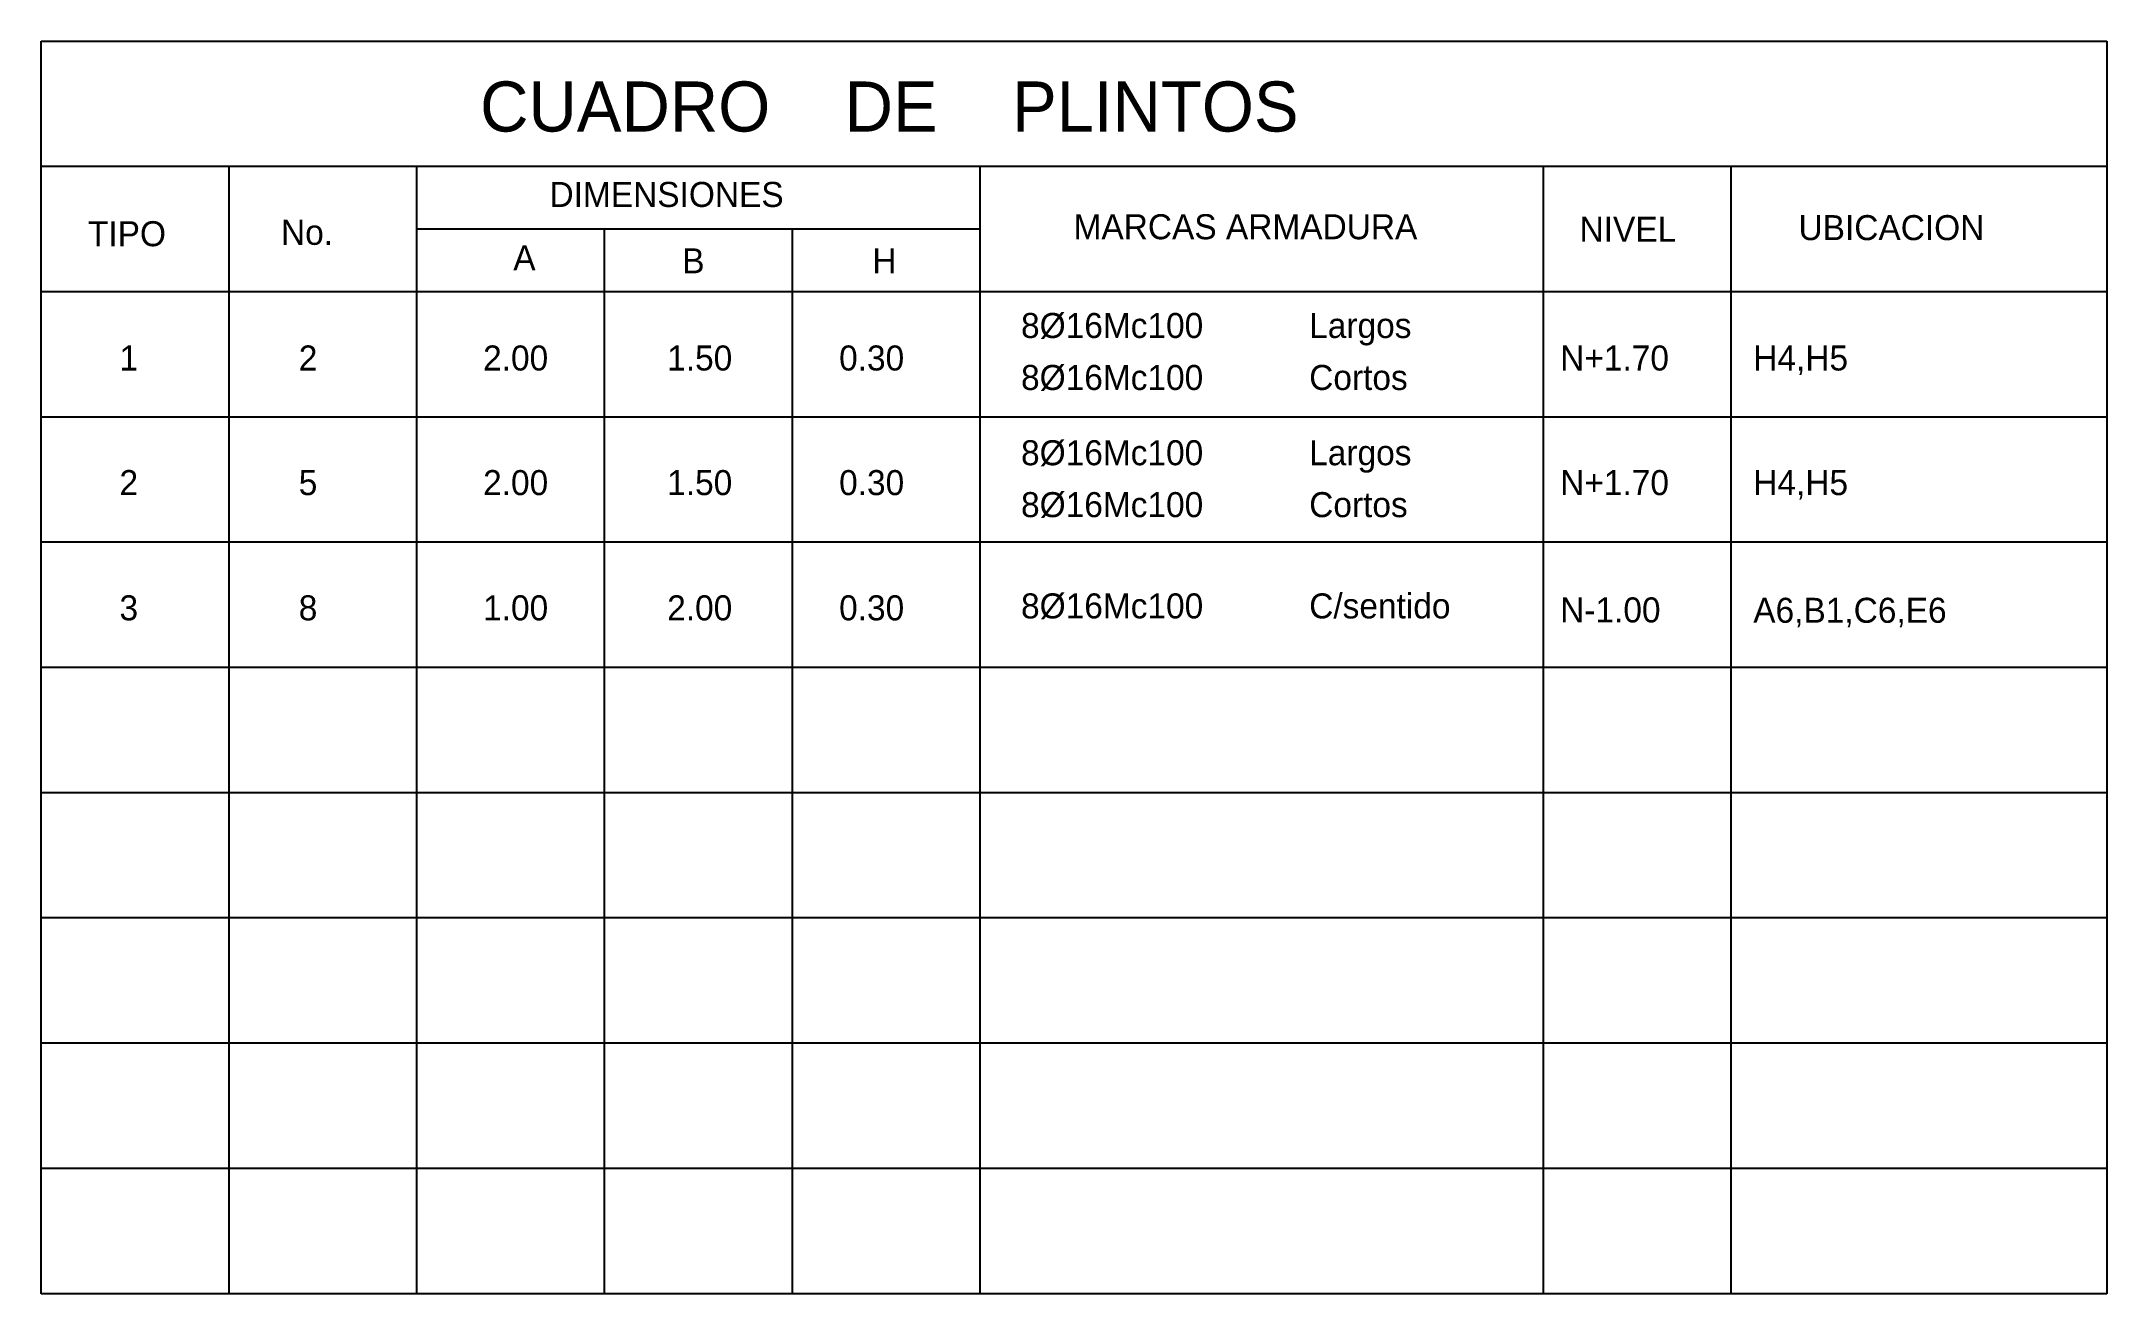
# Model space of a CAD drawing. Extents: x 0 to 3.3, y 0 to 2.
import ezdxf

# ---------------------------------------------------------------- set-up
doc = ezdxf.new("R2010")
doc.units = 0
doc.layers.get('0').update_dxf_attribs({"linetype": 'CONTINUOUS'})

msp = doc.modelspace()

# ---------------------------------------------------------------- linework, layer by layer
at = {"color": 0}
for p, q in [((0, 2), (3.3, 2)), ((0, 0), (0, 2)), ((3.3, 2), (3.3, 0)), ((3.3, 1.8), (0, 1.8)), ((0.3, 0), (0.3, 1.8)), ((0.6, 0), (0.6, 1.8)), ((1.5, 0), (1.5, 1.8)), ((2.4, 0), (2.4, 1.8)), ((2.7, 0), (2.7, 1.8)), ((1.5, 1.7), (0.6, 1.7)), ((0.9, 0), (0.9, 1.7)), ((1.2, 0), (1.2, 1.7)), ((3.3, 1.6), (0, 1.6)), ((3.3, 1.4), (0, 1.4)), ((3.3, 1.2), (0, 1.2)), ((3.3, 1), (0, 1)), ((3.3, 0.8), (0, 0.8)), ((3.3, 0.6), (0, 0.6)), ((3.3, 0.4), (0, 0.4)), ((3.3, 0.2), (0, 0.2)), ((3.3, 0), (0, 0))]:
    msp.add_line(p, q, dxfattribs=at)

# ---------------------------------------------------------------- texts
for s, height, p in [('CUADRO    DE    PLINTOS', 0.08, (0.7011, 1.8559)), ('DIMENSIONES', 0.03996, (0.812, 1.7355)), ('MARCAS ARMADURA', 0.03996, (1.6493, 1.6839)), ('NIVEL', 0.03996, (2.4578, 1.6798)), ('UBICACION', 0.03996, (2.8076, 1.6825)), ('TIPO', 0.03996, (0.0745, 1.6728)), ('No.', 0.03996, (0.383, 1.675)), ('A', 0.04, (0.7541, 1.6343)), ('B', 0.04, (1.0241, 1.6295)), ('H', 0.04, (1.3278, 1.6295)), ('8%%c16Mc100', 0.03996, (1.5654, 1.5262)), ('Largos', 0.03996, (2.0258, 1.5262)), ('1', 0.04, (0.1249, 1.4743)), ('2', 0.04, (0.4113, 1.4743)), ('2.00', 0.03996, (0.7059, 1.4743)), ('1.50', 0.03996, (1, 1.4743)), ('0.30', 0.03996, (1.2747, 1.4743)), ('N+1.70', 0.03996, (2.4268, 1.4743)), ('H4,H5', 0.03996, (2.7353, 1.4743)), ('8%%c16Mc100', 0.03996, (1.5654, 1.4432)), ('Cortos', 0.03996, (2.0258, 1.4432)), ('8%%c16Mc100', 0.03996, (1.5654, 1.323)), ('Largos', 0.03996, (2.0258, 1.323)), ('2', 0.04, (0.1249, 1.2753)), ('5', 0.04, (0.4113, 1.2753)), ('2.00', 0.03996, (0.7059, 1.2753)), ('1.50', 0.03996, (1, 1.2753)), ('0.30', 0.03996, (1.2747, 1.2753)), ('N+1.70', 0.03996, (2.4268, 1.2753)), ('H4,H5', 0.03996, (2.7353, 1.2753)), ('8%%c16Mc100', 0.03996, (1.5654, 1.2401)), ('Cortos', 0.03996, (2.0258, 1.2401)), ('3', 0.04, (0.1249, 1.0753)), ('8', 0.04, (0.4113, 1.0753)), ('1.00', 0.03996, (0.7059, 1.0753)), ('2.00', 0.03996, (1, 1.0753)), ('0.30', 0.03996, (1.2747, 1.0753)), ('8%%c16Mc100', 0.03996, (1.5654, 1.0784)), ('C/sentido', 0.03996, (2.0258, 1.0784)), ('N-1.00', 0.03996, (2.4268, 1.072)), ('A6,B1,C6,E6', 0.03996, (2.7353, 1.0714))]:
    msp.add_text(s, height=height, dxfattribs=at).set_placement(p)

doc.saveas('drawing.dxf')
